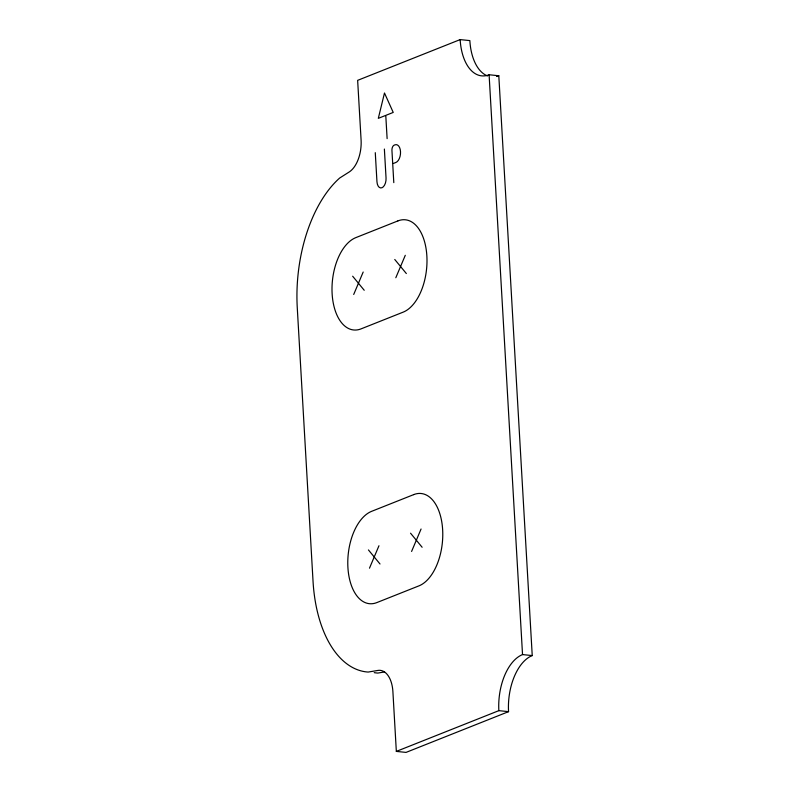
<?xml version="1.0" encoding="UTF-8"?>
<svg xmlns="http://www.w3.org/2000/svg" width="792" height="792" viewBox="0 0 792 792"><rect width="100%" height="100%" fill="white"/><g stroke="black" fill="none" stroke-linecap="round" stroke-linejoin="round"><path stroke-width="1.19" d="M353.707 294.466L363.182 272.032M395.812 277.735L405.286 255.301M369.488 568.181L378.962 545.747M411.592 551.44L421.067 529.016M460.152 39.6L357.647 80.348L361.122 140.58A27.661 15.395 -84.1 0 1 349.46 171.815L339.669 178.032A117.434 65.36 -84.1 0 0 297.257 307.573L313.038 581.288A117.434 65.36 -84.1 0 0 368.151 672.062L378.21 670.388A27.661 15.395 -84.1 0 1 392.872 691.168L396.337 751.4L406.048 752.4L508.553 711.652A46.976 26.146 -84.1 0 1 532.234 655.578L498.802 75.755L489.1 74.755A46.976 26.146 -84.1 0 1 460.152 39.6L469.854 40.6A46.976 26.146 -84.1 0 0 487.565 75.953M385.249 115.592L378.319 118.345L384.486 93.011L393.228 112.424L385.773 115.385L387.12 138.63M393.238 163.518L395.95 162.439A9.059 5.039 -84.1 0 0 400.514 151.628A9.059 5.039 -84.1 0 0 394.931 144.857L394.159 145.164A4.405 2.455 -84.1 0 0 391.941 150.421L393.802 182.635M396.337 751.4L498.851 710.652L508.553 711.652M384.565 671.943L377.863 673.061A117.434 65.36 -84.1 0 1 374.24 672.646M498.851 710.652A46.976 26.146 -84.1 0 1 522.532 654.578L532.234 655.578M394.762 259.479L406.345 273.547M352.658 276.22L364.231 290.278M410.543 533.194L422.126 547.262M368.438 549.935L380.012 563.993M489.1 74.755L522.532 654.578M384.377 149.044L386.05 178.052A8.128 4.524 -84.1 0 1 381.952 187.744A8.128 4.524 -84.1 0 1 376.952 181.665L375.279 152.668M498.802 75.755A46.976 26.146 -84.1 0 1 496.525 76.487M397.921 220.899L355.816 237.63A46.976 26.146 -84.1 0 0 332.125 293.713A46.976 26.146 -84.1 0 0 361.073 328.868L403.178 312.137A46.976 26.146 -84.1 0 0 426.868 256.054A46.976 26.146 -84.1 0 0 397.921 220.899M413.701 494.614L371.596 511.345A46.976 26.146 -84.1 0 0 347.906 567.428A46.976 26.146 -84.1 0 0 376.853 602.583L418.968 585.852A46.976 26.146 -84.1 0 0 442.649 529.769A46.976 26.146 -84.1 0 0 413.701 494.614"/></g></svg>
